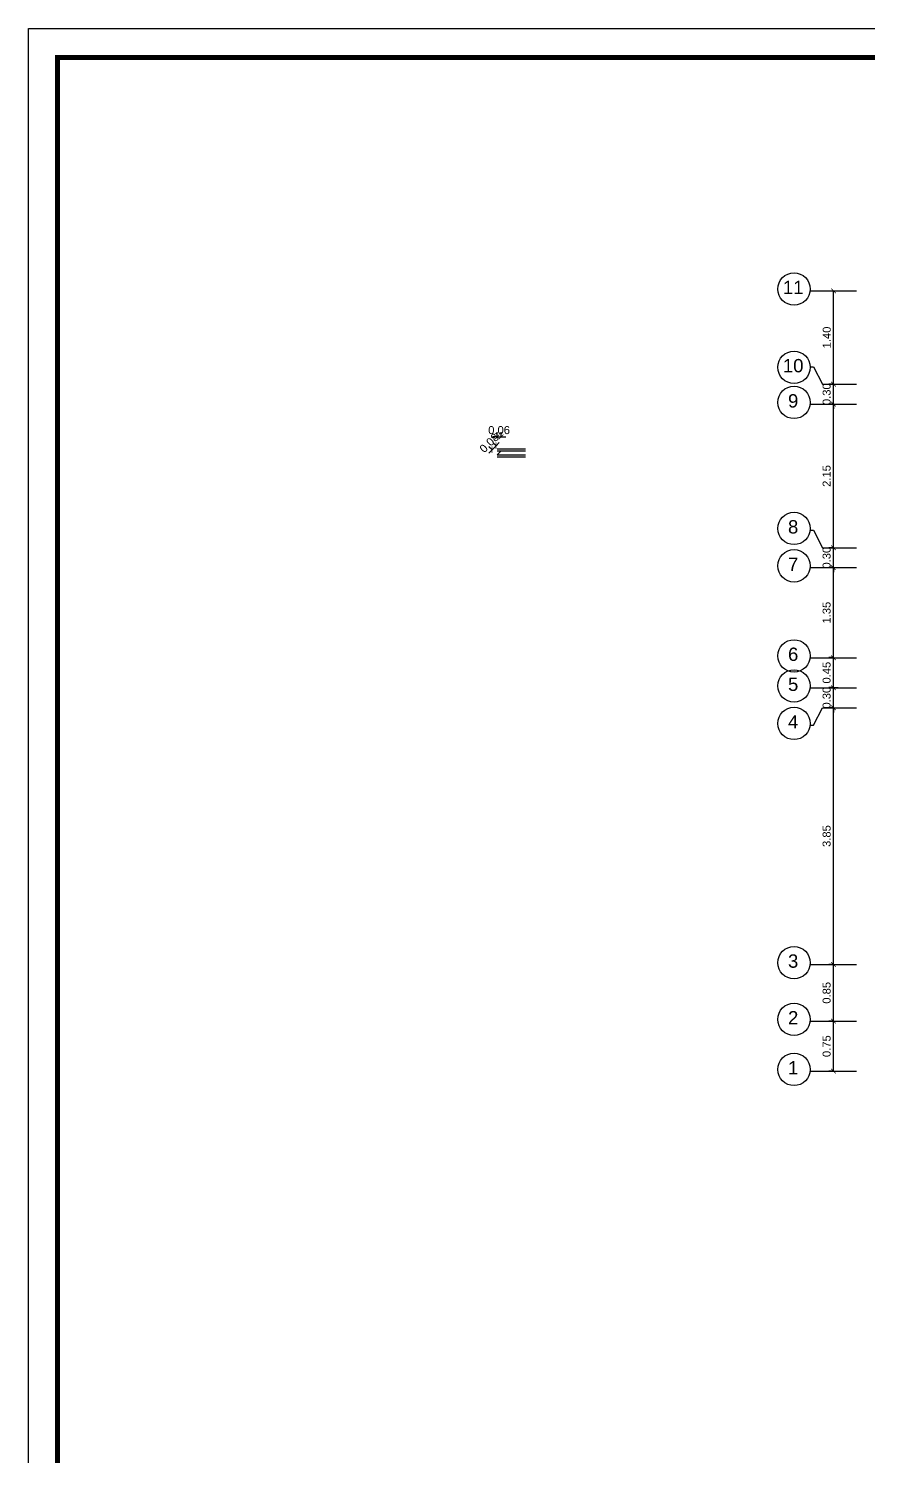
# Model space of a CAD drawing. Header units: feet. Extents: x 317 to 512, y -141 to 162.
# Drawn here: x 387.97 to 400.57, y 29.12 to 50.53 of the extents above; entities that cross this region are included whole.
import ezdxf
from ezdxf.enums import TextEntityAlignment as Align

# ---------------------------------------------------------------- set-up
doc = ezdxf.new("R2010")
doc.units = ezdxf.units.FT
doc.header["$MEASUREMENT"] = 0
for name, color, linetype in [('00-LOSA', 51, 'Continuous'), ('DIM', 10, 'Continuous'), ('MARCO', 1, 'Continuous'), ('TEXXT', 2, 'Continuous'), ('VENTANA', 8, 'Continuous')]:
    doc.layers.add(name, color=color, linetype=linetype)
doc.styles.add('DAMIAN', font='arial.ttf', dxfattribs={"height": 0.12})
doc.styles.get("Standard").update_dxf_attribs({"font": 'arial.ttf'})
doc.dimstyles.new('KEILY', dxfattribs={"dimtxt": 0.12, "dimasz": 0.07, "dimexe": 0.07, "dimexo": 0.25, "dimgap": 0.04, "dimtad": 1, "dimzin": 1, "dimdsep": 46, "dimtxsty": 'Standard', "dimblk": 'ARCHTICK', "dimcen": 2.5, "dimclrd": 256, "dimclre": 256, "dimclrt": 7, "dimazin": 0, "dimtfac": 1, "dimtix": 1, "dimtmove": 2, "dimatfit": 1, "dimfxl": 0.35, "dimfxlon": 1, "dimtolj": 1, "dimtzin": 1, "dimarcsym": 0})

# ---------------------------------------------------------------- blocks, each defined once
blk = doc.blocks.new('_ArchTick')
at = {"color": 0, "linetype": 'ByBlock', "const_width": 0.15}
blk.add_lwpolyline([(-0.5, -0.5), (0.5, 0.5)], dxfattribs=at)
blk = doc.blocks.new('*D160')
at = {"layer": 'DEFPOINTS', "color": 0, "transparency": 16777216}
for p in [(400.044, 35.647), (400.044, 35.647), (400.044, 34.897)]:
    blk.add_point(p, dxfattribs=at)
at = {"layer": 'DIM', "lineweight": -2, "transparency": 16777216}
for p, q in [((400.044, 35.647), (399.974, 35.647)), ((400.044, 34.897), (400.044, 35.647)), ((400.044, 34.897), (399.974, 34.897))]:
    blk.add_line(p, q, dxfattribs=at)
at = {"layer": 'DIM', "lineweight": -2, "transparency": 16777216, "xscale": 0.07, "yscale": 0.07, "zscale": 0.07}
for p, rotation in [((400.044, 35.647), 90), ((400.044, 34.897), 270)]:
    blk.add_blockref('_ArchTick', p, dxfattribs=dict(at, rotation=rotation))
at = {"layer": 'DIM', "color": 7, "transparency": 16777216, "insert": (399.943, 35.272), "char_height": 0.12, "attachment_point": 5, "rotation": 90}
blk.add_mtext('\\A1;0.75', dxfattribs=at)
blk = doc.blocks.new('*D161')
at = {"layer": 'DEFPOINTS', "color": 0, "transparency": 16777216}
for p in [(400.044, 36.497), (400.044, 36.497), (400.044, 35.647)]:
    blk.add_point(p, dxfattribs=at)
at = {"layer": 'DIM', "lineweight": -2, "transparency": 16777216}
for p, q in [((400.044, 36.497), (399.974, 36.497)), ((400.044, 35.647), (400.044, 36.497)), ((400.044, 35.647), (399.974, 35.647))]:
    blk.add_line(p, q, dxfattribs=at)
at = {"layer": 'DIM', "lineweight": -2, "transparency": 16777216, "xscale": 0.07, "yscale": 0.07, "zscale": 0.07}
for p, rotation in [((400.044, 36.497), 90), ((400.044, 35.647), 270)]:
    blk.add_blockref('_ArchTick', p, dxfattribs=dict(at, rotation=rotation))
at = {"layer": 'DIM', "color": 7, "transparency": 16777216, "insert": (399.943, 36.072), "char_height": 0.12, "attachment_point": 5, "rotation": 90}
blk.add_mtext('\\A1;0.85', dxfattribs=at)
blk = doc.blocks.new('*D155')
at = {"layer": 'DEFPOINTS', "color": 0, "transparency": 16777216}
for p in [(400.044, 40.347), (400.044, 40.347), (399.951, 36.497)]:
    blk.add_point(p, dxfattribs=at)
at = {"layer": 'DIM', "lineweight": -2, "transparency": 16777216}
for p, q in [((400.044, 40.347), (399.974, 40.347)), ((400.044, 36.497), (400.044, 40.347)), ((400.044, 36.497), (400.114, 36.497))]:
    blk.add_line(p, q, dxfattribs=at)
at = {"layer": 'DIM', "lineweight": -2, "transparency": 16777216, "xscale": 0.07, "yscale": 0.07, "zscale": 0.07}
for p, rotation in [((400.044, 40.347), 90), ((400.044, 36.497), 270)]:
    blk.add_blockref('_ArchTick', p, dxfattribs=dict(at, rotation=rotation))
at = {"layer": 'DIM', "color": 7, "transparency": 16777216, "insert": (399.943, 38.422), "char_height": 0.12, "attachment_point": 5, "rotation": 90}
blk.add_mtext('\\A1;3.85', dxfattribs=at)
blk = doc.blocks.new('*D156')
at = {"layer": 'DEFPOINTS', "color": 0, "transparency": 16777216}
for p in [(399.951, 40.647), (400.044, 40.647), (400.044, 40.347)]:
    blk.add_point(p, dxfattribs=at)
at = {"layer": 'DIM', "lineweight": -2, "transparency": 16777216}
for p, q in [((400.044, 40.647), (400.044, 40.717)), ((400.044, 40.647), (400.114, 40.647)), ((400.044, 40.347), (400.044, 40.647)), ((400.044, 40.347), (399.974, 40.347)), ((400.044, 40.347), (400.044, 40.277))]:
    blk.add_line(p, q, dxfattribs=at)
at = {"layer": 'DIM', "lineweight": -2, "transparency": 16777216, "xscale": 0.07, "yscale": 0.07, "zscale": 0.07}
for p, rotation in [((400.044, 40.647), 270), ((400.044, 40.347), 90)]:
    blk.add_blockref('_ArchTick', p, dxfattribs=dict(at, rotation=rotation))
at = {"layer": 'DIM', "color": 7, "transparency": 16777216, "insert": (399.943, 40.497), "char_height": 0.12, "attachment_point": 5, "rotation": 90}
blk.add_mtext('\\A1;0.30', dxfattribs=at)
blk = doc.blocks.new('*D162')
at = {"layer": 'DEFPOINTS', "color": 0, "transparency": 16777216}
for p in [(400.044, 41.097), (400.044, 41.097), (400.044, 40.647)]:
    blk.add_point(p, dxfattribs=at)
at = {"layer": 'DIM', "lineweight": -2, "transparency": 16777216}
for p, q in [((400.044, 41.097), (399.974, 41.097)), ((400.044, 40.647), (400.044, 41.097)), ((400.044, 40.647), (399.974, 40.647))]:
    blk.add_line(p, q, dxfattribs=at)
at = {"layer": 'DIM', "lineweight": -2, "transparency": 16777216, "xscale": 0.07, "yscale": 0.07, "zscale": 0.07}
for p, rotation in [((400.044, 41.097), 90), ((400.044, 40.647), 270)]:
    blk.add_blockref('_ArchTick', p, dxfattribs=dict(at, rotation=rotation))
at = {"layer": 'DIM', "color": 7, "transparency": 16777216, "insert": (399.943, 40.872), "char_height": 0.12, "attachment_point": 5, "rotation": 90}
blk.add_mtext('\\A1;0.45', dxfattribs=at)
blk = doc.blocks.new('*D163')
at = {"layer": 'DEFPOINTS', "color": 0, "transparency": 16777216}
for p in [(400.044, 42.447), (400.044, 42.447), (400.044, 41.097)]:
    blk.add_point(p, dxfattribs=at)
at = {"layer": 'DIM', "lineweight": -2, "transparency": 16777216}
for p, q in [((400.044, 42.447), (399.974, 42.447)), ((400.044, 41.097), (400.044, 42.447)), ((400.044, 41.097), (399.974, 41.097))]:
    blk.add_line(p, q, dxfattribs=at)
at = {"layer": 'DIM', "lineweight": -2, "transparency": 16777216, "xscale": 0.07, "yscale": 0.07, "zscale": 0.07}
for p, rotation in [((400.044, 42.447), 90), ((400.044, 41.097), 270)]:
    blk.add_blockref('_ArchTick', p, dxfattribs=dict(at, rotation=rotation))
at = {"layer": 'DIM', "color": 7, "transparency": 16777216, "insert": (399.943, 41.772), "char_height": 0.12, "attachment_point": 5, "rotation": 90}
blk.add_mtext('\\A1;1.35', dxfattribs=at)
blk = doc.blocks.new('*D164')
at = {"layer": 'DEFPOINTS', "color": 0, "transparency": 16777216}
for p in [(400.044, 42.744), (400.136, 42.744), (400.044, 42.447)]:
    blk.add_point(p, dxfattribs=at)
at = {"layer": 'DIM', "lineweight": -2, "transparency": 16777216}
for p, q in [((400.044, 42.744), (399.974, 42.744)), ((400.044, 42.744), (400.044, 42.814)), ((400.044, 42.447), (400.044, 42.744)), ((400.044, 42.447), (399.974, 42.447)), ((400.044, 42.447), (400.044, 42.377))]:
    blk.add_line(p, q, dxfattribs=at)
at = {"layer": 'DIM', "lineweight": -2, "transparency": 16777216, "xscale": 0.07, "yscale": 0.07, "zscale": 0.07}
for p, rotation in [((400.044, 42.744), 270), ((400.044, 42.447), 90)]:
    blk.add_blockref('_ArchTick', p, dxfattribs=dict(at, rotation=rotation))
at = {"layer": 'DIM', "color": 7, "transparency": 16777216, "insert": (399.943, 42.596), "char_height": 0.12, "attachment_point": 5, "rotation": 90}
blk.add_mtext('\\A1;0.30', dxfattribs=at)
blk = doc.blocks.new('*D157')
at = {"layer": 'DEFPOINTS', "color": 0, "transparency": 16777216}
for p in [(399.951, 44.897), (400.044, 44.897), (400.044, 42.744)]:
    blk.add_point(p, dxfattribs=at)
at = {"layer": 'DIM', "lineweight": -2, "transparency": 16777216}
for p, q in [((400.044, 44.897), (400.114, 44.897)), ((400.044, 42.744), (400.044, 44.897)), ((400.044, 42.744), (399.974, 42.744))]:
    blk.add_line(p, q, dxfattribs=at)
at = {"layer": 'DIM', "lineweight": -2, "transparency": 16777216, "xscale": 0.07, "yscale": 0.07, "zscale": 0.07}
for p, rotation in [((400.044, 44.897), 90), ((400.044, 42.744), 270)]:
    blk.add_blockref('_ArchTick', p, dxfattribs=dict(at, rotation=rotation))
at = {"layer": 'DIM', "color": 7, "transparency": 16777216, "insert": (399.943, 43.821), "char_height": 0.12, "attachment_point": 5, "rotation": 90}
blk.add_mtext('\\A1;2.15', dxfattribs=at)
blk = doc.blocks.new('*D165')
at = {"layer": 'DEFPOINTS', "color": 0, "transparency": 16777216}
for p in [(400.044, 45.197), (400.136, 45.197), (400.044, 44.897)]:
    blk.add_point(p, dxfattribs=at)
at = {"layer": 'DIM', "lineweight": -2, "transparency": 16777216}
for p, q in [((400.044, 45.197), (399.974, 45.197)), ((400.044, 45.197), (400.044, 45.267)), ((400.044, 44.897), (400.044, 45.197)), ((400.044, 44.897), (399.974, 44.897)), ((400.044, 44.897), (400.044, 44.827))]:
    blk.add_line(p, q, dxfattribs=at)
at = {"layer": 'DIM', "lineweight": -2, "transparency": 16777216, "xscale": 0.07, "yscale": 0.07, "zscale": 0.07}
for p, rotation in [((400.044, 45.197), 270), ((400.044, 44.897), 90)]:
    blk.add_blockref('_ArchTick', p, dxfattribs=dict(at, rotation=rotation))
at = {"layer": 'DIM', "color": 7, "transparency": 16777216, "insert": (399.943, 45.047), "char_height": 0.12, "attachment_point": 5, "rotation": 90}
blk.add_mtext('\\A1;0.30', dxfattribs=at)
blk = doc.blocks.new('*D158')
at = {"layer": 'DEFPOINTS', "color": 0, "transparency": 16777216}
for p in [(399.954, 46.597), (400.046, 46.597), (400.046, 45.197)]:
    blk.add_point(p, dxfattribs=at)
at = {"layer": 'DIM', "lineweight": -2, "transparency": 16777216}
for p, q in [((400.046, 46.597), (400.116, 46.597)), ((400.046, 45.197), (400.046, 46.597)), ((400.046, 45.197), (399.976, 45.197))]:
    blk.add_line(p, q, dxfattribs=at)
at = {"layer": 'DIM', "lineweight": -2, "transparency": 16777216, "xscale": 0.07, "yscale": 0.07, "zscale": 0.07}
for p, rotation in [((400.046, 46.597), 90), ((400.046, 45.197), 270)]:
    blk.add_blockref('_ArchTick', p, dxfattribs=dict(at, rotation=rotation))
at = {"layer": 'DIM', "color": 7, "transparency": 16777216, "insert": (399.945, 45.897), "char_height": 0.12, "attachment_point": 5, "rotation": 90}
blk.add_mtext('\\A1;1.40', dxfattribs=at)
blk = doc.blocks.new('*D420')
at = {"layer": '00-LOSA', "lineweight": -2, "transparency": 16777216}
for p, q in [((394.999, 44.407), (394.929, 44.407)), ((394.999, 44.388), (394.999, 44.477)), ((394.999, 44.407), (395.059, 44.407)), ((395.059, 44.407), (395.059, 44.477)), ((395.059, 44.407), (395.129, 44.407))]:
    blk.add_line(p, q, dxfattribs=at)
at = {"layer": 'DEFPOINTS', "color": 0, "transparency": 16777216}
for p in [(395.059, 44.407), (394.999, 44.138), (395.059, 44.198)]:
    blk.add_point(p, dxfattribs=at)
at = {"layer": '00-LOSA', "lineweight": -2, "transparency": 16777216, "xscale": 0.07, "yscale": 0.07, "zscale": 0.07}
blk.add_blockref('_ArchTick', (394.999, 44.407), dxfattribs=at)
at = {"layer": '00-LOSA', "lineweight": -2, "transparency": 16777216, "xscale": 0.07, "yscale": 0.07, "zscale": 0.07, "rotation": 180}
blk.add_blockref('_ArchTick', (395.059, 44.407), dxfattribs=at)
at = {"layer": '00-LOSA', "color": 7, "transparency": 16777216, "insert": (395.029, 44.508), "char_height": 0.12, "attachment_point": 5}
blk.add_mtext('\\A1;0.06', dxfattribs=at)
blk = doc.blocks.new('*D421')
at = {"layer": '00-LOSA', "lineweight": -2, "transparency": 16777216}
for p, q in [((394.983, 44.275), (394.933, 44.324)), ((394.983, 44.275), (395.032, 44.324)), ((394.923, 44.215), (394.873, 44.264)), ((394.923, 44.215), (394.873, 44.165)), ((394.983, 44.275), (394.923, 44.215))]:
    blk.add_line(p, q, dxfattribs=at)
at = {"layer": 'DEFPOINTS', "color": 0, "transparency": 16777216}
for p in [(394.923, 44.215), (394.999, 44.138), (395.059, 44.198)]:
    blk.add_point(p, dxfattribs=at)
at = {"layer": '00-LOSA', "lineweight": -2, "transparency": 16777216, "xscale": 0.07, "yscale": 0.07, "zscale": 0.07}
for p, rotation in [((394.983, 44.275), 224.9999999999966), ((394.923, 44.215), 44.99999999999659)]:
    blk.add_blockref('_ArchTick', p, dxfattribs=dict(at, rotation=rotation))
at = {"layer": '00-LOSA', "color": 7, "transparency": 16777216, "insert": (394.881, 44.316), "char_height": 0.12, "attachment_point": 5, "rotation": 45}
blk.add_mtext('\\A1;0.08', dxfattribs=at)

msp = doc.modelspace()

# ---------------------------------------------------------------- linework, layer by layer
at = {"layer": '00-LOSA'}
for p, q in [((394.99932, 44.22845), (395.42645, 44.22845)), ((394.99932, 44.19845), (395.42645, 44.19845)), ((394.99932, 44.13845), (395.42645, 44.13845)), ((394.99932, 44.10845), (395.42645, 44.10845))]:
    msp.add_line(p, q, dxfattribs=at)
msp.add_lwpolyline([(394.99932, 44.13845), (395.05932, 44.19845)], dxfattribs=at)
at = {"layer": 'MARCO'}
msp.add_lwpolyline([(387.97006, 50.529), (452.47006, 50.529), (452.47006, 8.529), (387.97006, 8.529)], close=True, dxfattribs=at)
at = {"layer": 'MARCO', "const_width": 0.075}
msp.add_lwpolyline([(445.29759, 50.09496), (388.40409, 50.09496), (388.40409, 8.96303), (445.29759, 8.96303)], close=True, dxfattribs=at)
at = {"layer": 'VENTANA'}
for p, q in [((399.69601, 46.59669), (400.39164, 46.59669)), ((399.69593, 45.45958), (399.74752, 45.45958)), ((399.74752, 45.45958), (399.88121, 45.19669)), ((399.88121, 45.19669), (400.39164, 45.19669)), ((399.69601, 44.89669), (400.39164, 44.89669)), ((399.69593, 43.00724), (399.74752, 43.00724)), ((399.74752, 43.00724), (399.88121, 42.74435)), ((399.88121, 42.74435), (400.39164, 42.74435)), ((399.69601, 42.44669), (400.39164, 42.44669)), ((399.69601, 41.09669), (400.39164, 41.09669)), ((399.69601, 40.64669), (400.39164, 40.64669)), ((399.74752, 40.08379), (399.88121, 40.34669)), ((399.88121, 40.34669), (400.39164, 40.34669)), ((399.69593, 40.08379), (399.74752, 40.08379)), ((399.69601, 36.49669), (400.39164, 36.49669)), ((399.69601, 35.64669), (400.39164, 35.64669)), ((399.69601, 34.89669), (400.39164, 34.89669))]:
    msp.add_line(p, q, dxfattribs=at)
for centre in [(399.45321, 46.62348), (399.45321, 45.45049), (399.45321, 44.92348), (399.45314, 43.03403), (399.45321, 42.47348), (399.45321, 41.12348), (399.45321, 40.67348), (399.45314, 40.11058), (399.45321, 36.52348), (399.45321, 35.67348), (399.45321, 34.92348)]:
    msp.add_circle(centre, 0.24289, dxfattribs=at)

# ---------------------------------------------------------------- texts
at = {"layer": 'TEXXT', "style": 'DAMIAN'}
for s, p in [('11', (399.44058, 46.54785)), ('10', (399.44058, 45.37486)), ('9', (399.44058, 44.84785)), ('8', (399.44051, 42.9584)), ('7', (399.44058, 42.39785)), ('6', (399.44058, 41.04785)), ('5', (399.44058, 40.59785)), ('4', (399.44051, 40.03495)), ('3', (399.44058, 36.44785)), ('2', (399.44058, 35.59785)), ('1', (399.44058, 34.84785))]:
    msp.add_text(s, height=0.19968, dxfattribs=at).set_placement(p, align=Align.CENTER)

# ---------------------------------------------------------------- dimensions: what is measured, and where the dimension line sits
at = {"layer": '00-LOSA'}
dim = msp.add_linear_dim(base=(395.05932, 44.40702), p1=(394.99932, 44.13845), p2=(395.05932, 44.19845), dimstyle='KEILY', override={"dimfxl": 0.3}, dxfattribs=at)
dim.commit()
dim.dimension.update_dxf_attribs({"geometry": '*D420', "text_midpoint": (395.02932, 44.50829)})
dim = msp.add_aligned_dim(p1=(395.05932, 44.19845), p2=(394.99932, 44.13845), distance=-0.10795, dimstyle='KEILY', override={"dimfxl": 0.3}, dxfattribs=at)
dim.commit()
dim.dimension.update_dxf_attribs({"geometry": '*D421', "text_midpoint": (394.88138, 44.31639)})
at = {"layer": 'DIM'}
for base, p1, p2, picture, middle in [((400.0464, 46.59669), (400.0464, 45.19669), (399.9538, 46.59669), '*D158', (399.94513, 45.89669)), ((400.04383, 45.19669), (400.04383, 44.89669), (400.13643, 45.19669), '*D165', (399.94252, 45.04669)), ((400.04383, 44.89669), (400.04383, 42.74435), (399.95123, 44.89669), '*D157', (399.94256, 43.82052)), ((400.04383, 42.74435), (400.04383, 42.44669), (400.13643, 42.74435), '*D164', (399.94252, 42.59552)), ((400.04383, 42.44669), (400.04383, 41.09669), (400.04383, 42.44669), '*D163', (399.94252, 41.77169)), ((400.04383, 41.09669), (400.04383, 40.64669), (400.04383, 41.09669), '*D162', (399.94256, 40.87169)), ((400.04383, 40.64669), (400.04383, 40.34669), (399.95123, 40.64669), '*D156', (399.94252, 40.49669)), ((400.04383, 40.34669), (399.95123, 36.49669), (400.04383, 40.34669), '*D155', (399.94252, 38.42169)), ((400.04383, 36.49669), (400.04383, 35.64669), (400.04383, 36.49669), '*D161', (399.94256, 36.07169)), ((400.04383, 35.64669), (400.04383, 34.89669), (400.04383, 35.64669), '*D160', (399.94256, 35.27169))]:
    dim = msp.add_linear_dim(base=base, p1=p1, p2=p2, angle=90, dimstyle='KEILY', override={"dimfxl": 0.06}, dxfattribs=at)
    dim.commit()
    dim.dimension.update_dxf_attribs({"geometry": picture, "text_midpoint": middle})

doc.saveas('drawing.dxf')
